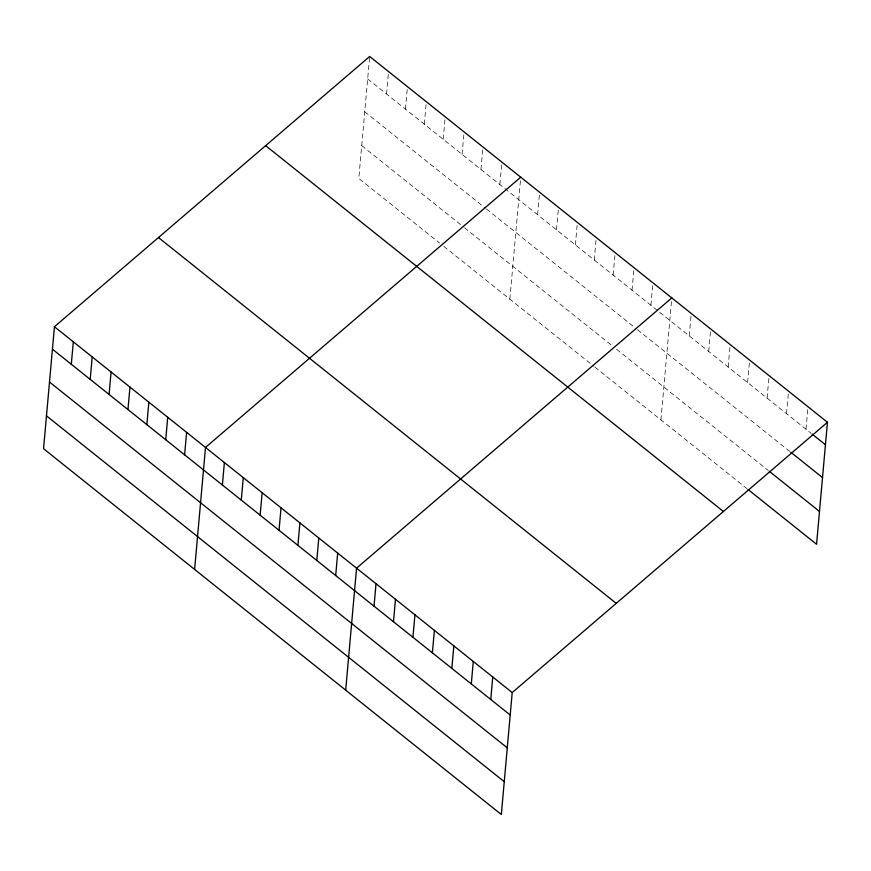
<?xml version="1.0" encoding="UTF-8"?>
<svg xmlns="http://www.w3.org/2000/svg" width="871" height="871" viewBox="0 0 871 871"><rect width="100%" height="100%" fill="white"/><g stroke="black" fill="none" stroke-linecap="round" stroke-linejoin="round"><path stroke-width="0.65" stroke-dasharray="4.36 3.27" d="M369.554 57.791L358.787 178.446L439.561 242.998M386.55 94.024L388.553 71.564M405.44 109.115L407.443 86.654M424.319 124.205L426.322 101.744M443.197 139.295L445.212 116.834M462.087 154.385L464.091 131.924M480.966 169.475L482.97 147.014M499.856 184.565L501.859 162.104M509.851 299.167L520.738 177.194M537.614 214.745L539.628 192.284M556.504 229.835L558.507 207.374M575.383 244.925L577.386 222.464M594.272 260.015L596.276 237.554M613.151 275.105L615.155 252.644M632.03 290.195L633.925 269.052M650.92 305.286L652.923 282.825M660.915 419.887L671.802 297.915M689.255 335.923L691.258 313.462M708.711 351.47L710.714 329.009M728.167 367.018L730.17 344.557M747.623 382.565L749.626 360.104M767.079 398.112L769.082 375.651M786.535 413.66L788.538 391.199M805.991 429.207L807.994 406.746M367.671 78.934L811.108 433.301M364.742 111.771L485.387 208.18M486.432 209.018L636.451 328.9M637.496 329.739L789.747 451.407M361.715 145.609L463.481 226.928M464.526 227.767L612.444 345.972M616.646 349.325L768.298 470.514M443.764 246.351L593.782 366.234M594.828 367.072L746.937 488.62"/><path stroke-width="1.31" d="M54.438 326.734L43.55 448.707L501.326 814.527L512.213 692.554L827.45 422.293L369.674 56.473L54.438 326.734L512.213 692.554M71.313 364.285L73.316 341.824M90.203 379.375L92.206 356.914M109.082 394.465L111.085 372.004M127.961 409.555L129.964 387.094M146.851 424.645L148.854 402.184M165.73 439.735L167.733 417.274M184.619 454.825L186.623 432.364M194.614 569.427L205.502 447.454L520.738 177.194M222.377 485.005L224.38 462.545M241.267 500.096L243.27 477.635M260.146 515.186L262.149 492.725M279.036 530.276L281.039 507.815M297.915 545.366L299.918 522.905M316.794 560.456L318.797 537.995M335.683 575.546L337.687 553.085M345.678 690.148L356.566 568.175L671.802 297.915M374.018 606.183L376.022 583.722M393.474 621.731L395.478 599.27M412.93 637.278L414.934 614.817M432.386 652.825L434.389 630.364M451.842 668.373L453.845 645.912M471.298 683.92L473.301 661.459M490.754 699.467L492.757 677.007M827.45 422.293L816.563 544.266L747.96 489.437M812.131 434.117L825.447 444.754M790.77 452.223L822.518 477.591M769.322 471.331L819.491 511.429M265.644 145.664L723.42 511.484M158.468 237.554L616.243 603.363M52.434 349.195L510.21 715.015M49.505 382.031L507.281 747.851M46.479 415.87L504.255 781.69"/></g></svg>
